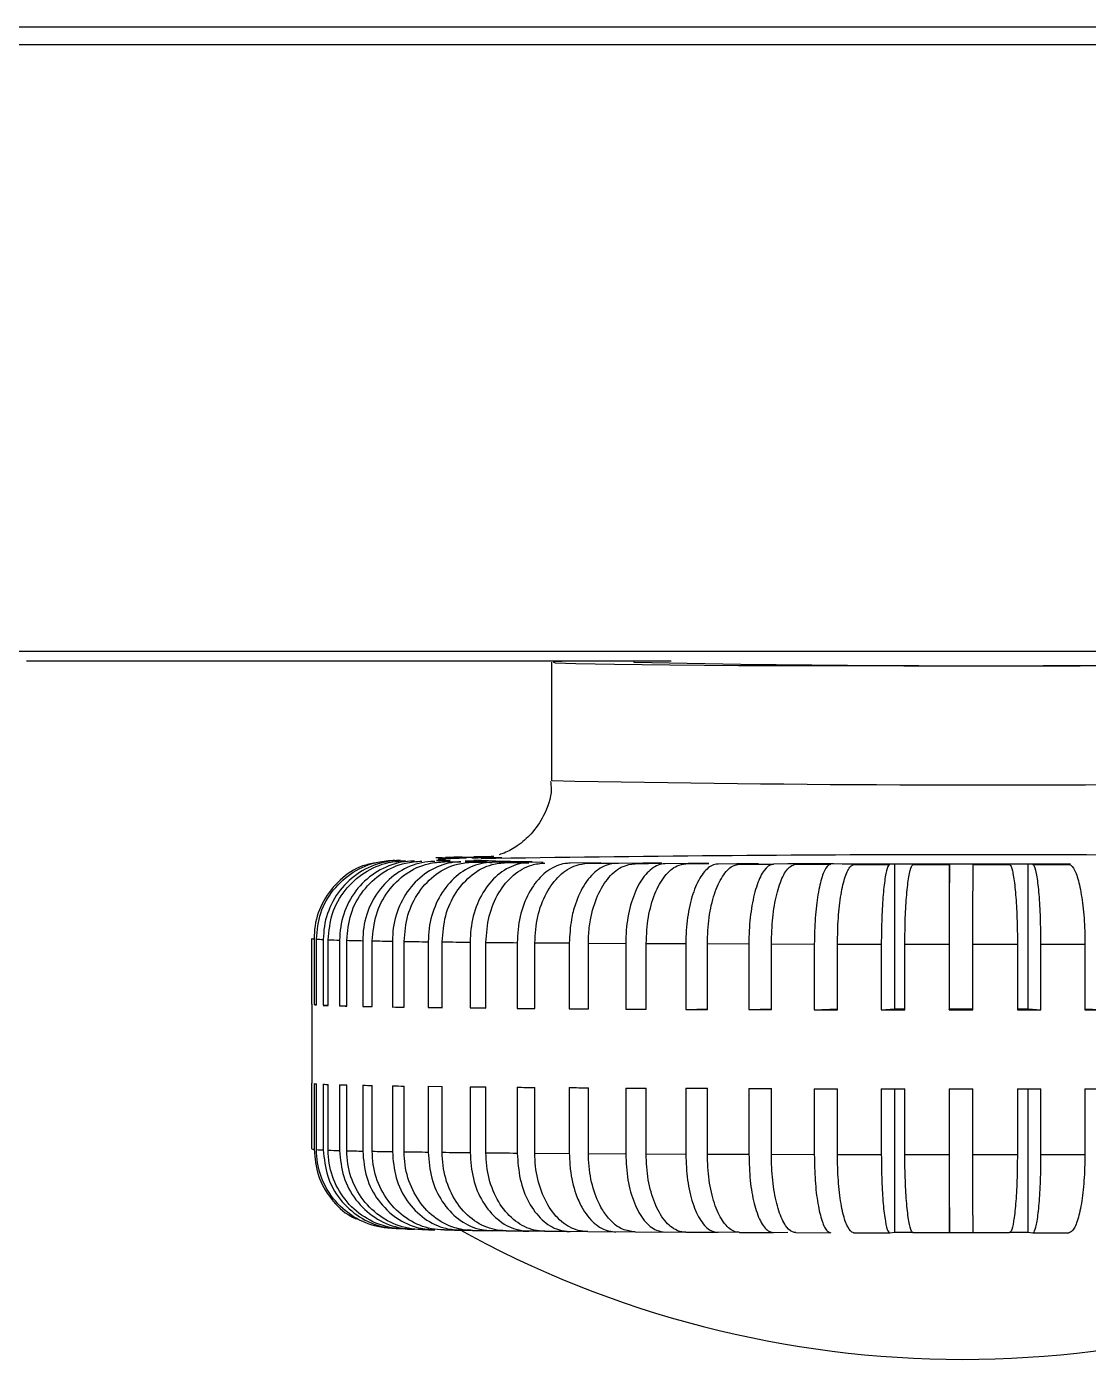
# Model space of a CAD drawing. Extents: x 12.3 to 108.7, y 1.1 to 80.4.
# Drawn here: x 22.815 to 23.623, y 29.275 to 30.289 of the extents above; entities that cross this region are included whole.
import ezdxf

# ---------------------------------------------------------------- set-up
doc = ezdxf.new("R2010")
doc.units = 0
doc.header["$MEASUREMENT"] = 0
doc.layers.add('OBJECT', color=7, linetype='CONTINUOUS')

msp = doc.modelspace()

# ---------------------------------------------------------------- linework, layer by layer
at = {"layer": 'OBJECT'}
for p, q in [((21.3903, 30.2886), (26.5023, 30.2886)), ((26.5113, 30.2747), (21.3998, 30.2747)), ((27.5475, 29.8135), (21.8341, 29.8135)), ((23.3054, 29.8063), (22.8153, 29.8063)), ((23.2146, 29.8053), (23.2146, 29.7153)), ((23.2771, 29.8063), (23.2771, 29.8053)), ((23.1265, 29.6568), (23.1316, 29.6568)), ((23.1338, 29.6547), (23.1269, 29.6547)), ((23.1269, 29.6545), (23.1375, 29.6545)), ((23.1301, 29.6549), (23.1283, 29.655)), ((23.1284, 29.6556), (23.1304, 29.6558)), ((23.1285, 29.656), (23.1341, 29.656)), ((23.1379, 29.6561), (23.1291, 29.6562)), ((23.13, 29.6564), (23.1442, 29.6563)), ((23.1498, 29.6565), (23.1306, 29.6565)), ((23.1338, 29.6545), (23.1338, 29.6547)), ((23.1657, 29.6568), (23.1339, 29.6569)), ((23.1341, 29.656), (23.1379, 29.6561)), ((23.1464, 29.6572), (23.1766, 29.657)), ((23.1577, 29.654), (23.1487, 29.654)), ((23.1487, 29.6538), (23.165, 29.6538)), ((23.154, 29.6567), (23.1584, 29.6567)), ((23.1584, 29.6567), (23.1657, 29.6568)), ((23.1977, 29.6533), (23.1694, 29.6532)), ((23.1745, 29.6535), (23.1847, 29.6535)), ((23.1847, 29.6535), (23.1758, 29.6537)), ((23.1758, 29.6535), (23.1758, 29.6537)), ((23.2082, 29.6532), (23.1977, 29.6533)), ((23.2521, 29.6528), (23.2287, 29.6526)), ((23.242, 29.6525), (23.2655, 29.6527)), ((23.2521, 29.6526), (23.2521, 29.6528)), ((23.284, 29.6526), (23.2634, 29.6523)), ((23.278, 29.6522), (23.2985, 29.6525)), ((23.2985, 29.6525), (23.284, 29.6526)), ((23.284, 29.6523), (23.284, 29.6526)), ((23.3185, 29.6523), (23.301, 29.6521)), ((23.3166, 29.652), (23.3341, 29.6523)), ((23.3341, 29.6523), (23.3185, 29.6523)), ((23.3185, 29.652), (23.3185, 29.6523)), ((23.3554, 29.6522), (23.3411, 29.6519)), ((23.3718, 29.6521), (23.3554, 29.6522)), ((23.3575, 29.6518), (23.3718, 29.6521)), ((23.3575, 29.6518), (23.3832, 29.6517)), ((23.3941, 29.652), (23.3832, 29.6517)), ((23.4112, 29.652), (23.3941, 29.652)), ((23.4003, 29.6517), (23.4112, 29.652)), ((23.4003, 29.6517), (23.4269, 29.6516)), ((23.4519, 29.6519), (23.4429, 29.6519)), ((23.4445, 29.6516), (23.4519, 29.6519)), ((23.4445, 29.6516), (23.4717, 29.6516)), ((23.4755, 29.6519), (23.4717, 29.6516)), ((23.4934, 29.6518), (23.4755, 29.6519)), ((23.4755, 29.5419), (23.4755, 29.6519)), ((23.4896, 29.6515), (23.4934, 29.6518)), ((23.5172, 29.6518), (23.5171, 29.6515)), ((23.5352, 29.6518), (23.5172, 29.6518)), ((23.5172, 29.5418), (23.5172, 29.6518)), ((23.5351, 29.6515), (23.5352, 29.6518)), ((23.577, 29.6519), (23.5591, 29.6518)), ((23.5591, 29.6518), (23.5626, 29.6515)), ((23.5806, 29.6516), (23.577, 29.6519)), ((23.577, 29.5419), (23.577, 29.6519)), ((23.5806, 29.6516), (23.6078, 29.6516)), ((23.6081, 29.6519), (23.6006, 29.6519)), ((23.6006, 29.6519), (23.6078, 29.6516)), ((23.0322, 29.5453), (23.0322, 29.5953)), ((23.0339, 29.595), (23.0339, 29.545)), ((23.0357, 29.5448), (23.0357, 29.5948)), ((23.0409, 29.5945), (23.0409, 29.5445)), ((23.0446, 29.5444), (23.0446, 29.5944)), ((23.0533, 29.5941), (23.0533, 29.5441)), ((23.0588, 29.5439), (23.0588, 29.5939)), ((23.0709, 29.5937), (23.0709, 29.5437)), ((23.0782, 29.5435), (23.0782, 29.5935)), ((23.0935, 29.5932), (23.0935, 29.5432)), ((23.1024, 29.5431), (23.1024, 29.5931)), ((23.1208, 29.5929), (23.1208, 29.5429)), ((23.1313, 29.5427), (23.1313, 29.5927)), ((23.1526, 29.5925), (23.1526, 29.5425)), ((23.1646, 29.5424), (23.1646, 29.5924)), ((23.1884, 29.5922), (23.1884, 29.5422)), ((23.2018, 29.5421), (23.2018, 29.5921)), ((23.2018, 29.5921), (23.228, 29.5919)), ((23.228, 29.5919), (23.228, 29.5419)), ((23.2426, 29.5418), (23.2426, 29.5918)), ((23.2426, 29.5918), (23.2709, 29.5916)), ((23.2709, 29.5916), (23.2709, 29.5416)), ((23.2865, 29.5416), (23.2865, 29.5916)), ((23.2865, 29.5916), (23.3166, 29.5914)), ((23.3166, 29.5914), (23.3166, 29.5414)), ((23.333, 29.5414), (23.333, 29.5914)), ((23.333, 29.5914), (23.3646, 29.5912)), ((23.3646, 29.5912), (23.3646, 29.5412)), ((23.3817, 29.5412), (23.3817, 29.5912)), ((23.3817, 29.5912), (23.4143, 29.5911)), ((23.4143, 29.5911), (23.4143, 29.5411)), ((23.4319, 29.5411), (23.4319, 29.5911)), ((23.4319, 29.5911), (23.4653, 29.591)), ((23.4653, 29.591), (23.4653, 29.541)), ((23.4832, 29.541), (23.4832, 29.591)), ((23.4832, 29.591), (23.517, 29.591)), ((23.517, 29.591), (23.517, 29.541)), ((23.535, 29.541), (23.535, 29.591)), ((23.535, 29.591), (23.5688, 29.591)), ((23.5688, 29.591), (23.5688, 29.541)), ((23.5867, 29.591), (23.6201, 29.5911)), ((23.5867, 29.541), (23.5867, 29.591)), ((23.6201, 29.5911), (23.6201, 29.5411)), ((23.0321, 29.5453), (23.0321, 29.4853)), ((23.0339, 29.545), (23.0357, 29.545)), ((23.0409, 29.5445), (23.0446, 29.5445)), ((23.0533, 29.5441), (23.0588, 29.5441)), ((23.0709, 29.5437), (23.0782, 29.5437)), ((23.0935, 29.5432), (23.1024, 29.5433)), ((23.1208, 29.5429), (23.1313, 29.5427)), ((23.1208, 29.5429), (23.1313, 29.5429)), ((23.1526, 29.5425), (23.1646, 29.5426)), ((23.1526, 29.5425), (23.1646, 29.5424)), ((23.1884, 29.5422), (23.2018, 29.5423)), ((23.228, 29.5419), (23.2426, 29.5421)), ((23.2709, 29.5416), (23.2865, 29.5419)), ((23.3166, 29.5414), (23.333, 29.5417)), ((23.3646, 29.5412), (23.3817, 29.5417)), ((23.4143, 29.5411), (23.4319, 29.5418)), ((23.4653, 29.541), (23.4755, 29.5419)), ((23.4755, 29.5419), (23.4832, 29.5419)), ((23.517, 29.541), (23.5172, 29.5418)), ((23.5172, 29.5418), (23.535, 29.5418)), ((23.5688, 29.5419), (23.577, 29.5419)), ((23.577, 29.5419), (23.5867, 29.541)), ((23.6201, 29.5419), (23.6377, 29.5411)), ((23.0322, 29.4353), (23.0322, 29.4853)), ((23.0339, 29.485), (23.0339, 29.435)), ((23.0357, 29.4348), (23.0357, 29.4848)), ((23.0409, 29.4845), (23.0409, 29.4345)), ((23.0446, 29.4344), (23.0446, 29.4844)), ((23.0533, 29.4841), (23.0533, 29.4341)), ((23.0588, 29.4339), (23.0588, 29.4839)), ((23.0709, 29.4837), (23.0709, 29.4337)), ((23.0782, 29.4335), (23.0782, 29.4835)), ((23.0935, 29.4832), (23.0935, 29.4333)), ((23.1024, 29.4331), (23.1024, 29.4831)), ((23.1208, 29.4829), (23.1313, 29.4827)), ((23.1208, 29.4829), (23.1208, 29.4329)), ((23.1313, 29.4327), (23.1313, 29.4827)), ((23.1526, 29.4825), (23.1646, 29.4824)), ((23.1526, 29.4825), (23.1526, 29.4325)), ((23.1646, 29.4324), (23.1646, 29.4824)), ((23.1884, 29.4822), (23.1884, 29.4322)), ((23.2018, 29.4321), (23.2018, 29.4821)), ((23.228, 29.4819), (23.228, 29.4319)), ((23.2426, 29.4318), (23.2426, 29.4818)), ((23.2709, 29.4816), (23.2709, 29.4316)), ((23.2865, 29.4316), (23.2865, 29.4816)), ((23.3166, 29.4814), (23.3166, 29.4314)), ((23.333, 29.4314), (23.333, 29.4814)), ((23.3646, 29.4813), (23.3646, 29.4313)), ((23.3817, 29.4312), (23.3817, 29.4812)), ((23.4143, 29.4811), (23.4143, 29.4311)), ((23.4319, 29.4311), (23.4319, 29.4811)), ((23.4653, 29.481), (23.4653, 29.431)), ((23.4755, 29.3719), (23.4755, 29.481)), ((23.4832, 29.431), (23.4832, 29.481)), ((23.517, 29.481), (23.517, 29.431)), ((23.5172, 29.3718), (23.5172, 29.481)), ((23.535, 29.431), (23.535, 29.481)), ((23.5688, 29.481), (23.5688, 29.431)), ((23.577, 29.3719), (23.577, 29.481)), ((23.5867, 29.431), (23.5867, 29.481)), ((23.6201, 29.4811), (23.6201, 29.4311)), ((23.2018, 29.4321), (23.228, 29.4319)), ((23.2426, 29.4318), (23.2709, 29.4316)), ((23.2865, 29.4316), (23.3166, 29.4314)), ((23.333, 29.4314), (23.3646, 29.4313)), ((23.3817, 29.4312), (23.4143, 29.4311)), ((23.4319, 29.4311), (23.4653, 29.431)), ((23.4832, 29.431), (23.517, 29.431)), ((23.535, 29.431), (23.5688, 29.431)), ((23.5867, 29.431), (23.6201, 29.4311)), ((23.1455, 29.3735), (23.1531, 29.3736)), ((23.1694, 29.3732), (23.1787, 29.3732)), ((23.1972, 29.3729), (23.2081, 29.3729)), ((23.2287, 29.3726), (23.241, 29.3727)), ((23.242, 29.3725), (23.2634, 29.3723)), ((23.2634, 29.3723), (23.2768, 29.3725)), ((23.278, 29.3722), (23.301, 29.3721)), ((23.301, 29.3721), (23.3158, 29.3723)), ((23.3166, 29.372), (23.3411, 29.3719)), ((23.3411, 29.3719), (23.3554, 29.3722)), ((23.3575, 29.3718), (23.3832, 29.3718)), ((23.3832, 29.3718), (23.3941, 29.372)), ((23.4003, 29.3717), (23.4269, 29.3716)), ((23.4445, 29.3716), (23.4717, 29.3716)), ((23.4717, 29.3716), (23.4755, 29.3719)), ((23.4755, 29.3719), (23.4895, 29.3719)), ((23.5171, 29.3715), (23.5172, 29.3718)), ((23.5172, 29.3718), (23.5352, 29.3718)), ((23.563, 29.3719), (23.577, 29.3719)), ((23.577, 29.3719), (23.5806, 29.3716)), ((23.5806, 29.3716), (23.6078, 29.3716))]:
    msp.add_line(p, q, dxfattribs=at)
at = {"layer": 'OBJECT', "flags": 128}
for points in [[(23.2364, 29.8063), (23.2291, 29.8061), (23.2158, 29.8056), (23.2172, 29.805), (23.233, 29.8044), (23.2625, 29.8039), (23.3044, 29.8034), (23.3568, 29.803), (23.4171, 29.8028), (23.4825, 29.8026), (23.5501, 29.8026), (23.6165, 29.8027), (23.6788, 29.8029), (23.734, 29.8033), (23.7795, 29.8037)], [(23.4896, 29.6515), (23.4931, 29.6515), (23.4965, 29.6515), (23.4999, 29.6515), (23.5034, 29.6515), (23.5068, 29.6515), (23.5102, 29.6515), (23.5137, 29.6515), (23.5171, 29.6515)], [(23.5351, 29.6515), (23.5386, 29.6515), (23.542, 29.6515), (23.5455, 29.6515), (23.5489, 29.6515), (23.5523, 29.6515), (23.5558, 29.6515), (23.5592, 29.6515), (23.5626, 29.6515)], [(23.1884, 29.5422), (23.1901, 29.5422), (23.1917, 29.5422), (23.1934, 29.5421), (23.1951, 29.5421), (23.1967, 29.5421), (23.1984, 29.5421), (23.2001, 29.5421), (23.2018, 29.5421)], [(23.228, 29.5419), (23.2298, 29.5419), (23.2316, 29.5419), (23.2334, 29.5419), (23.2353, 29.5418), (23.2371, 29.5418), (23.2389, 29.5418), (23.2407, 29.5418), (23.2426, 29.5418)], [(23.2709, 29.5416), (23.2728, 29.5416), (23.2748, 29.5416), (23.2767, 29.5416), (23.2786, 29.5416), (23.2806, 29.5416), (23.2825, 29.5416), (23.2845, 29.5416), (23.2865, 29.5416)], [(23.3166, 29.5414), (23.3186, 29.5414), (23.3207, 29.5414), (23.3227, 29.5414), (23.3248, 29.5414), (23.3268, 29.5414), (23.3289, 29.5414), (23.3309, 29.5414), (23.333, 29.5414)], [(23.3646, 29.5412), (23.3667, 29.5412), (23.3688, 29.5412), (23.371, 29.5412), (23.3731, 29.5412), (23.3752, 29.5412), (23.3774, 29.5412), (23.3795, 29.5412), (23.3817, 29.5412)], [(23.4143, 29.5411), (23.4165, 29.5411), (23.4187, 29.5411), (23.4209, 29.5411), (23.4231, 29.5411), (23.4253, 29.5411), (23.4275, 29.5411), (23.4297, 29.5411), (23.4319, 29.5411)], [(23.4653, 29.541), (23.4676, 29.541), (23.4698, 29.541), (23.472, 29.541), (23.4743, 29.541), (23.4765, 29.541), (23.4787, 29.541), (23.481, 29.541), (23.4832, 29.541)], [(23.517, 29.541), (23.5192, 29.541), (23.5215, 29.541), (23.5237, 29.541), (23.526, 29.541), (23.5282, 29.541), (23.5305, 29.541), (23.5327, 29.541), (23.535, 29.541)], [(23.5688, 29.541), (23.571, 29.541), (23.5733, 29.541), (23.5755, 29.541), (23.5777, 29.541), (23.58, 29.541), (23.5822, 29.541), (23.5845, 29.541), (23.5867, 29.541)], [(23.6201, 29.5411), (23.6223, 29.5411), (23.6245, 29.5411), (23.6267, 29.5411), (23.6289, 29.5411), (23.6311, 29.5411), (23.6333, 29.5411), (23.6355, 29.5411), (23.6377, 29.5411)], [(23.1884, 29.4822), (23.1901, 29.4822), (23.1917, 29.4822), (23.1934, 29.4821), (23.1951, 29.4821), (23.1967, 29.4821), (23.1984, 29.4821), (23.2001, 29.4821), (23.2018, 29.4821)], [(23.228, 29.4819), (23.2298, 29.4819), (23.2316, 29.4819), (23.2334, 29.4819), (23.2353, 29.4818), (23.2371, 29.4818), (23.2389, 29.4818), (23.2407, 29.4818), (23.2426, 29.4818)], [(23.2709, 29.4816), (23.2728, 29.4816), (23.2748, 29.4816), (23.2767, 29.4816), (23.2786, 29.4816), (23.2806, 29.4816), (23.2825, 29.4816), (23.2845, 29.4816), (23.2865, 29.4816)], [(23.3166, 29.4814), (23.3186, 29.4814), (23.3207, 29.4814), (23.3227, 29.4814), (23.3248, 29.4814), (23.3268, 29.4814), (23.3289, 29.4814), (23.3309, 29.4814), (23.333, 29.4814)], [(23.3646, 29.4813), (23.3667, 29.4812), (23.3688, 29.4812), (23.371, 29.4812), (23.3731, 29.4812), (23.3752, 29.4812), (23.3774, 29.4812), (23.3795, 29.4812), (23.3817, 29.4812)], [(23.4143, 29.4811), (23.4165, 29.4811), (23.4187, 29.4811), (23.4209, 29.4811), (23.4231, 29.4811), (23.4253, 29.4811), (23.4275, 29.4811), (23.4297, 29.4811), (23.4319, 29.4811)], [(23.4653, 29.481), (23.4676, 29.481), (23.4698, 29.481), (23.472, 29.481), (23.4743, 29.481), (23.4765, 29.481), (23.4787, 29.481), (23.481, 29.481), (23.4832, 29.481)], [(23.517, 29.481), (23.5192, 29.481), (23.5215, 29.481), (23.5237, 29.481), (23.526, 29.481), (23.5282, 29.481), (23.5305, 29.481), (23.5327, 29.481), (23.535, 29.481)], [(23.5688, 29.481), (23.571, 29.481), (23.5733, 29.481), (23.5755, 29.481), (23.5777, 29.481), (23.58, 29.481), (23.5822, 29.481), (23.5845, 29.481), (23.5867, 29.481)], [(23.6201, 29.4811), (23.6223, 29.4811), (23.6245, 29.4811), (23.6267, 29.4811), (23.6289, 29.4811), (23.6311, 29.4811), (23.6333, 29.4811), (23.6355, 29.4811), (23.6377, 29.4811)], [(23.5171, 29.3715), (23.5137, 29.3715), (23.5102, 29.3715), (23.5068, 29.3715), (23.5034, 29.3715), (23.4999, 29.3715), (23.4965, 29.3715), (23.4931, 29.3716), (23.4896, 29.3716)], [(23.5626, 29.3716), (23.5592, 29.3715), (23.5558, 29.3715), (23.5523, 29.3715), (23.5489, 29.3715), (23.5455, 29.3715), (23.542, 29.3715), (23.5386, 29.3715), (23.5351, 29.3715)]]:
    msp.add_lwpolyline(points, dxfattribs=at)
at = {"layer": 'OBJECT'}
for centre, radius, start, end in [((23.538, 42.7205), 12.9178, 268.84291, 270.76439), ((23.5448, 46.4711), 16.759, 268.87111, 270.80252), ((23.216, 34.1105), 4.4575, 268.9334, 269.0934), ((23.2183, 25.0664), 4.5913, 90.8969, 91.0537), ((23.2767, 38.1537), 8.5012, 269.1763, 269.27708), ((23.2748, 21.2926), 8.3656, 90.71421, 90.81733), ((23.1996, 30.3888), 0.735, 266.5625, 270.0191), ((23.5344, 7.1131), 22.5459, 89.12275, 90.94901), ((23.3291, 42.6332), 12.981, 269.34164, 269.41795), ((23.5274, 70.9743), 41.3222, 269.81713, 270.11332), ((23.0342, 29.6018), 0.00681, 252.8759, 267.39), ((23.0499, 29.8016), 0.2072, 266.0789, 267.5236), ((23.08, 30.5385), 0.9448, 267.8538, 268.3807), ((23.1242, 32.1868), 2.5937, 268.5563, 268.8226), ((23.1762, 34.8444), 5.2518, 268.9307, 269.0976), ((23.2345, 38.6952), 9.1031, 269.1688, 269.28437), ((23.2957, 43.7825), 14.1907, 269.33652, 269.42224), ((23.3436, 48.6584), 19.0669, 269.46207, 269.5338), ((23.0322, 29.5453), 0.0000921, 191.9584, 252.8191), ((23.0399, 29.6048), 0.0601, 264.2667, 266.0278), ((23.0621, 30.0102), 0.4662, 267.3955, 267.851), ((23.1003, 31.1761), 1.6327, 268.3518, 268.5457), ((23.1513, 33.4349), 3.892, 268.816, 268.9232), ((23.2011, 36.3209), 6.7785, 269.09046, 269.16625), ((23.0322, 29.4854), 0.0000921, 191.9584, 252.8191), ((23.0399, 29.5448), 0.0601, 264.2667, 266.0278), ((23.0621, 29.9502), 0.4662, 267.3955, 267.851), ((23.1003, 31.1161), 1.6327, 268.3518, 268.5457), ((23.1513, 33.3749), 3.892, 268.816, 268.9232), ((23.2011, 36.2609), 6.7785, 269.09046, 269.16625), ((23.0342, 29.4418), 0.00681, 252.8759, 267.39), ((23.0498, 29.6401), 0.2058, 266.0737, 267.5288), ((23.08, 30.3785), 0.9448, 267.8538, 268.3807), ((23.1242, 32.0268), 2.5937, 268.5563, 268.8226), ((23.1776, 34.7597), 5.3271, 268.9308, 269.0953), ((23.2345, 38.5353), 9.1031, 269.1688, 269.28437), ((23.2957, 43.6225), 14.1907, 269.33652, 269.42224), ((23.3521, 49.4438), 20.0123, 269.46306, 269.5314), ((23.1346, 30.2192), 0.8453, 267.8783, 268.3578), ((23.1733, 31.6636), 2.2903, 268.5657, 268.8113), ((23.216, 33.8305), 4.4575, 268.9334, 269.0934), ((23.5271, 30.0664), 0.7911, 240.8834, 299.1166), ((23.2724, 37.5575), 8.185, 269.17435, 269.27903), ((23.3231, 41.8002), 12.428, 269.33994, 269.41965), ((23.3797, 47.7066), 18.3346, 269.46723, 269.52797)]:
    msp.add_arc(centre, radius, start, end, dxfattribs=at)
for points, knots in [([(23.2138, 29.7148), (23.214, 29.7128), (23.215, 29.7039), (23.2096, 29.6896), (23.2001, 29.6751), (23.1894, 29.6659), (23.1804, 29.6609), (23.176, 29.6594), (23.1747, 29.659)], [0, 0, 0, 0, 0.081153, 0.364317, 0.590616, 0.781239, 0.940605, 1, 1, 1, 1]), ([(23.0807, 29.6527), (23.0773, 29.6521), (23.0674, 29.6504), (23.0531, 29.6404), (23.0403, 29.6246), (23.0345, 29.6084), (23.034, 29.5983), (23.0339, 29.595)], [0, 0, 0, 0, 0.126412, 0.376242, 0.62603, 0.875773, 1, 1, 1, 1]), ([(23.0357, 29.5948), (23.0364, 29.6016), (23.0377, 29.615), (23.048, 29.633), (23.0631, 29.6466), (23.0799, 29.6538), (23.091, 29.6546), (23.0954, 29.6549)], [0, 0, 0, 0, 0.214562, 0.429207, 0.643866, 0.858562, 1, 1, 1, 1]), ([(23.0996, 29.6546), (23.0986, 29.6546), (23.091, 29.6545), (23.0768, 29.6511), (23.0598, 29.6402), (23.0473, 29.6241), (23.0416, 29.6079), (23.0411, 29.5979), (23.0409, 29.5945)], [0, 0, 0, 0, 0.034454, 0.249187, 0.463905, 0.678588, 0.89323, 1, 1, 1, 1]), ([(23.0446, 29.5944), (23.0453, 29.6011), (23.0466, 29.6146), (23.0567, 29.6326), (23.0716, 29.6462), (23.0881, 29.6534), (23.099, 29.6542), (23.1034, 29.6545)], [0, 0, 0, 0, 0.2145614, 0.4292061, 0.6438686, 0.8585617, 1, 1, 1, 1]), ([(23.1104, 29.6542), (23.1094, 29.6542), (23.102, 29.6541), (23.0882, 29.6507), (23.0716, 29.6397), (23.0595, 29.6237), (23.054, 29.6075), (23.0535, 29.5974), (23.0533, 29.5941)], [0, 0, 0, 0, 0.034466, 0.249199, 0.463917, 0.6786, 0.893242, 1, 1, 1, 1]), ([(23.0588, 29.5939), (23.0595, 29.6007), (23.0607, 29.6142), (23.0706, 29.6322), (23.0851, 29.6458), (23.1011, 29.653), (23.1117, 29.6538), (23.1159, 29.6541)], [0, 0, 0, 0, 0.214563, 0.429209, 0.643868, 0.858562, 1, 1, 1, 1]), ([(23.1258, 29.6539), (23.1248, 29.6538), (23.1176, 29.6537), (23.1044, 29.6503), (23.0885, 29.6393), (23.0769, 29.6232), (23.0715, 29.6071), (23.071, 29.597), (23.0709, 29.5937)], [0, 0, 0, 0, 0.034475, 0.249207, 0.463924, 0.678607, 0.89325, 1, 1, 1, 1]), ([(23.0782, 29.5935), (23.0788, 29.6003), (23.08, 29.6137), (23.0894, 29.6318), (23.1034, 29.6454), (23.1188, 29.6526), (23.129, 29.6534), (23.133, 29.6537)], [0, 0, 0, 0, 0.214564, 0.429209, 0.643868, 0.858562, 1, 1, 1, 1]), ([(23.1455, 29.6535), (23.1446, 29.6535), (23.1378, 29.6533), (23.1253, 29.6499), (23.1102, 29.6389), (23.0991, 29.6228), (23.094, 29.6067), (23.0936, 29.5966), (23.0935, 29.5932)], [0, 0, 0, 0, 0.034481, 0.249214, 0.46393, 0.678615, 0.89326, 1, 1, 1, 1]), ([(23.1024, 29.5931), (23.103, 29.5999), (23.1041, 29.6133), (23.1131, 29.6314), (23.1263, 29.645), (23.1409, 29.6523), (23.1506, 29.6531), (23.1545, 29.6534)], [0, 0, 0, 0, 0.214563, 0.429208, 0.643868, 0.858563, 1, 1, 1, 1]), ([(23.1694, 29.6532), (23.1685, 29.6531), (23.1622, 29.653), (23.1505, 29.6495), (23.1364, 29.6386), (23.1261, 29.6225), (23.1213, 29.6063), (23.1209, 29.5962), (23.1208, 29.5929)], [0, 0, 0, 0, 0.034485, 0.249218, 0.463935, 0.678618, 0.89326, 1, 1, 1, 1]), ([(23.1313, 29.5927), (23.1319, 29.5995), (23.1329, 29.613), (23.1413, 29.631), (23.1537, 29.6446), (23.1673, 29.6519), (23.1764, 29.6527), (23.18, 29.653)], [0, 0, 0, 0, 0.214563, 0.429207, 0.643869, 0.858563, 1, 1, 1, 1]), ([(23.1972, 29.6529), (23.1964, 29.6528), (23.1906, 29.6526), (23.1799, 29.6492), (23.1669, 29.6382), (23.1574, 29.6221), (23.1531, 29.6059), (23.1527, 29.5958), (23.1526, 29.5925)], [0, 0, 0, 0, 0.034488, 0.24922, 0.463937, 0.67862, 0.893264, 1, 1, 1, 1]), ([(23.1646, 29.5924), (23.1651, 29.5991), (23.1661, 29.6126), (23.1738, 29.6307), (23.1851, 29.6443), (23.1977, 29.6516), (23.206, 29.6524), (23.2093, 29.6527)], [0, 0, 0, 0, 0.214563, 0.429208, 0.643868, 0.858562, 1, 1, 1, 1]), ([(23.2287, 29.6526), (23.228, 29.6525), (23.2227, 29.6524), (23.213, 29.6489), (23.2014, 29.6379), (23.1928, 29.6218), (23.1889, 29.6056), (23.1886, 29.5955), (23.1884, 29.5922)], [0, 0, 0, 0, 0.03449, 0.249224, 0.46394, 0.678623, 0.893266, 1, 1, 1, 1]), ([(23.2018, 29.5921), (23.2022, 29.5988), (23.2031, 29.6123), (23.2101, 29.6304), (23.2203, 29.644), (23.2316, 29.6513), (23.2391, 29.6521), (23.242, 29.6525)], [0, 0, 0, 0, 0.214564, 0.42921, 0.643869, 0.858562, 1, 1, 1, 1]), ([(23.2634, 29.6523), (23.2629, 29.6523), (23.2584, 29.6521), (23.2499, 29.6488), (23.2396, 29.638), (23.233, 29.6239), (23.2289, 29.6082), (23.2283, 29.5979), (23.228, 29.5919)], [0, 0, 0, 0, 0.029555, 0.244252, 0.458933, 0.673579, 0.807922, 1, 1, 1, 1]), ([(23.2426, 29.5918), (23.2426, 29.5936), (23.2427, 29.5996), (23.2442, 29.6122), (23.249, 29.6284), (23.2578, 29.6426), (23.2679, 29.6508), (23.2749, 29.6518), (23.278, 29.6522)], [0, 0, 0, 0, 0.058265, 0.192489, 0.407027, 0.621568, 0.836131, 1, 1, 1, 1]), ([(23.301, 29.6521), (23.3005, 29.6521), (23.2966, 29.6519), (23.2893, 29.6484), (23.2806, 29.6374), (23.2742, 29.6212), (23.2712, 29.605), (23.271, 29.595), (23.2709, 29.5916)], [0, 0, 0, 0, 0.03449, 0.249222, 0.463939, 0.678622, 0.893264, 1, 1, 1, 1]), ([(23.2865, 29.5916), (23.2868, 29.5983), (23.2875, 29.6118), (23.2927, 29.6299), (23.3003, 29.6435), (23.3088, 29.6509), (23.3144, 29.6517), (23.3166, 29.652)], [0, 0, 0, 0, 0.214564, 0.429207, 0.643867, 0.858562, 1, 1, 1, 1]), ([(23.3411, 29.6519), (23.3407, 29.6519), (23.3375, 29.6517), (23.3316, 29.6482), (23.3245, 29.6372), (23.3192, 29.621), (23.3169, 29.6048), (23.3166, 29.5948), (23.3166, 29.5914)], [0, 0, 0, 0, 0.034488, 0.249221, 0.463939, 0.67862, 0.893264, 1, 1, 1, 1]), ([(23.333, 29.5914), (23.3333, 29.5981), (23.3338, 29.6116), (23.338, 29.6297), (23.3443, 29.6433), (23.3512, 29.6507), (23.3557, 29.6515), (23.3575, 29.6518)], [0, 0, 0, 0, 0.214564, 0.429208, 0.643869, 0.858562, 1, 1, 1, 1]), ([(23.3832, 29.6517), (23.3829, 29.6517), (23.3805, 29.6515), (23.376, 29.6481), (23.3706, 29.637), (23.3666, 29.6209), (23.3648, 29.6047), (23.3646, 29.5946), (23.3646, 29.5912)], [0, 0, 0, 0, 0.034485, 0.249218, 0.463934, 0.678618, 0.893261, 1, 1, 1, 1]), ([(23.3817, 29.5912), (23.3819, 29.5979), (23.3823, 29.6114), (23.3855, 29.6295), (23.3902, 29.6432), (23.3955, 29.6505), (23.399, 29.6514), (23.4003, 29.6517)], [0, 0, 0, 0, 0.214562, 0.429206, 0.643868, 0.858562, 1, 1, 1, 1]), ([(23.4269, 29.6516), (23.4267, 29.6516), (23.4251, 29.6514), (23.422, 29.6479), (23.4184, 29.6369), (23.4157, 29.6207), (23.4145, 29.6045), (23.4144, 29.5945), (23.4143, 29.5911)], [0, 0, 0, 0, 0.0344802, 0.2492137, 0.4639302, 0.6786146, 0.8932565, 1, 1, 1, 1]), ([(23.4319, 29.5911), (23.4321, 29.5978), (23.4323, 29.6113), (23.4345, 29.6294), (23.4377, 29.6431), (23.4413, 29.6504), (23.4436, 29.6513), (23.4445, 29.6516)], [0, 0, 0, 0, 0.214565, 0.429209, 0.643869, 0.858563, 1, 1, 1, 1]), ([(23.4717, 29.6516), (23.4716, 29.6515), (23.4708, 29.6513), (23.4692, 29.6479), (23.4674, 29.6368), (23.466, 29.6207), (23.4654, 29.6045), (23.4653, 29.5944), (23.4653, 29.591)], [0, 0, 0, 0, 0.0344744, 0.2492078, 0.4639243, 0.6786067, 0.8932515, 1, 1, 1, 1]), ([(23.4832, 29.591), (23.4833, 29.5978), (23.4834, 29.6113), (23.4845, 29.6293), (23.4862, 29.643), (23.488, 29.6504), (23.4892, 29.6512), (23.4896, 29.6515)], [0, 0, 0, 0, 0.214561, 0.429208, 0.643868, 0.858562, 1, 1, 1, 1]), ([(23.5171, 29.6515), (23.5171, 29.6515), (23.5171, 29.6513), (23.5171, 29.6478), (23.517, 29.6368), (23.517, 29.6206), (23.517, 29.6044), (23.517, 29.5944), (23.517, 29.591)], [0, 0, 0, 0, 0.034466, 0.249199, 0.463917, 0.6786, 0.893243, 1, 1, 1, 1]), ([(23.535, 29.591), (23.535, 29.5978), (23.535, 29.6113), (23.535, 29.6293), (23.5351, 29.643), (23.5351, 29.6504), (23.5351, 29.6512), (23.5351, 29.6515)], [0, 0, 0, 0, 0.214565, 0.42921, 0.643868, 0.858562, 1, 1, 1, 1]), ([(23.5626, 29.6515), (23.5628, 29.6515), (23.5636, 29.6513), (23.565, 29.6478), (23.5668, 29.6368), (23.5681, 29.6206), (23.5687, 29.6044), (23.5688, 29.5944), (23.5688, 29.591)], [0, 0, 0, 0, 0.0344543, 0.2491876, 0.4639035, 0.6785861, 0.8932326, 1, 1, 1, 1]), ([(23.5867, 29.591), (23.5866, 29.5978), (23.5865, 29.6113), (23.5854, 29.6294), (23.5839, 29.6431), (23.5821, 29.6504), (23.581, 29.6512), (23.5806, 29.6516)], [0, 0, 0, 0, 0.214563, 0.429208, 0.643867, 0.858562, 1, 1, 1, 1]), ([(23.6078, 29.6516), (23.608, 29.6516), (23.6096, 29.6514), (23.6126, 29.6479), (23.6161, 29.6369), (23.6188, 29.6207), (23.62, 29.6045), (23.6201, 29.5944), (23.6201, 29.5911)], [0, 0, 0, 0, 0.034455, 0.249187, 0.463905, 0.678588, 0.893231, 1, 1, 1, 1]), ([(23.0339, 29.435), (23.0345, 29.4282), (23.0358, 29.4147), (23.0462, 29.397), (23.0585, 29.3848), (23.068, 29.3814), (23.0712, 29.3803)], [0, 0, 0, 0, 0.285631, 0.571369, 0.857127, 1, 1, 1, 1]), ([(23.0954, 29.3749), (23.0943, 29.3749), (23.0866, 29.375), (23.0722, 29.3783), (23.0549, 29.3892), (23.0422, 29.4053), (23.0364, 29.4214), (23.0359, 29.4315), (23.0357, 29.4348)], [0, 0, 0, 0, 0.034454, 0.249188, 0.463905, 0.678586, 0.893232, 1, 1, 1, 1]), ([(23.0409, 29.4345), (23.0416, 29.4278), (23.0429, 29.4143), (23.053, 29.3963), (23.0679, 29.3828), (23.0844, 29.3756), (23.0953, 29.3749), (23.0996, 29.3746)], [0, 0, 0, 0, 0.214565, 0.429208, 0.643867, 0.858562, 1, 1, 1, 1]), ([(23.1034, 29.3745), (23.1023, 29.3745), (23.0947, 29.3746), (23.0805, 29.3779), (23.0635, 29.3888), (23.051, 29.4048), (23.0453, 29.421), (23.0448, 29.431), (23.0446, 29.4344)], [0, 0, 0, 0, 0.034454, 0.249188, 0.463904, 0.678586, 0.89323, 1, 1, 1, 1]), ([(23.0533, 29.4341), (23.0539, 29.4273), (23.0552, 29.4139), (23.065, 29.3959), (23.0795, 29.3824), (23.0956, 29.3752), (23.1062, 29.3745), (23.1104, 29.3742)], [0, 0, 0, 0, 0.214563, 0.429207, 0.643867, 0.858562, 1, 1, 1, 1]), ([(23.1159, 29.3741), (23.1149, 29.3741), (23.1075, 29.3742), (23.0937, 29.3775), (23.0772, 29.3884), (23.065, 29.4044), (23.0595, 29.4205), (23.059, 29.4306), (23.0588, 29.4339)], [0, 0, 0, 0, 0.034466, 0.249198, 0.463916, 0.678598, 0.893244, 1, 1, 1, 1]), ([(23.0709, 29.4337), (23.0715, 29.4269), (23.0727, 29.4134), (23.0822, 29.3955), (23.0961, 29.382), (23.1115, 29.3748), (23.1217, 29.3741), (23.1258, 29.3739)], [0, 0, 0, 0, 0.2145623, 0.4292077, 0.6438673, 0.858562, 1, 1, 1, 1]), ([(23.133, 29.3737), (23.1321, 29.3737), (23.1249, 29.3738), (23.1117, 29.3771), (23.0958, 29.388), (23.0841, 29.404), (23.0788, 29.4201), (23.0783, 29.4302), (23.0782, 29.4335)], [0, 0, 0, 0, 0.034475, 0.249206, 0.463924, 0.678606, 0.893252, 1, 1, 1, 1]), ([(23.0935, 29.4333), (23.094, 29.4265), (23.0952, 29.413), (23.1041, 29.3951), (23.1173, 29.3816), (23.132, 29.3745), (23.1417, 29.3738), (23.1455, 29.3735)], [0, 0, 0, 0, 0.2145608, 0.4292074, 0.6438671, 0.8585615, 1, 1, 1, 1]), ([(23.1545, 29.3734), (23.1535, 29.3734), (23.1468, 29.3735), (23.1342, 29.3768), (23.1191, 29.3876), (23.1081, 29.4036), (23.103, 29.4197), (23.1026, 29.4298), (23.1024, 29.4331)], [0, 0, 0, 0, 0.034479, 0.249212, 0.46393, 0.678613, 0.893257, 1, 1, 1, 1]), ([(23.1208, 29.4329), (23.1213, 29.4261), (23.1224, 29.4126), (23.1308, 29.3947), (23.1431, 29.3812), (23.1568, 29.3741), (23.1658, 29.3734), (23.1694, 29.3732)], [0, 0, 0, 0, 0.214563, 0.429207, 0.643868, 0.858563, 1, 1, 1, 1]), ([(23.18, 29.373), (23.1791, 29.3731), (23.1728, 29.3732), (23.161, 29.3764), (23.1469, 29.3872), (23.1366, 29.4032), (23.1319, 29.4193), (23.1315, 29.4294), (23.1313, 29.4327)], [0, 0, 0, 0, 0.034485, 0.249218, 0.463934, 0.678616, 0.89326, 1, 1, 1, 1]), ([(23.1526, 29.4325), (23.1531, 29.4258), (23.154, 29.4123), (23.1617, 29.3944), (23.1731, 29.3809), (23.1856, 29.3738), (23.1939, 29.3731), (23.1972, 29.3729)], [0, 0, 0, 0, 0.214561, 0.429208, 0.643867, 0.858562, 1, 1, 1, 1]), ([(23.2093, 29.3727), (23.2085, 29.3728), (23.2027, 29.3728), (23.1919, 29.3761), (23.1789, 29.3869), (23.1694, 29.4029), (23.1651, 29.419), (23.1647, 29.4291), (23.1646, 29.4324)], [0, 0, 0, 0, 0.034488, 0.249221, 0.463936, 0.678619, 0.893263, 1, 1, 1, 1]), ([(23.1884, 29.4322), (23.1889, 29.4254), (23.1898, 29.412), (23.1967, 29.3941), (23.2069, 29.3806), (23.2182, 29.3735), (23.2257, 29.3728), (23.2287, 29.3726)], [0, 0, 0, 0, 0.214562, 0.429207, 0.643866, 0.858562, 1, 1, 1, 1]), ([(23.242, 29.3725), (23.2413, 29.3725), (23.2361, 29.3726), (23.2264, 29.3758), (23.2147, 29.3866), (23.2062, 29.4026), (23.2022, 29.4187), (23.2019, 29.4287), (23.2018, 29.4321)], [0, 0, 0, 0, 0.03449, 0.249222, 0.46394, 0.678624, 0.893267, 1, 1, 1, 1]), ([(23.228, 29.4319), (23.2282, 29.4278), (23.2286, 29.4171), (23.232, 29.4028), (23.2382, 29.3887), (23.2467, 29.378), (23.256, 29.3728), (23.2617, 29.3724), (23.2634, 29.3723)], [0, 0, 0, 0, 0.129627, 0.344103, 0.478285, 0.692838, 0.907389, 1, 1, 1, 1]), ([(23.278, 29.3722), (23.2748, 29.3726), (23.2676, 29.3735), (23.2587, 29.3808), (23.2508, 29.3923), (23.245, 29.4072), (23.2427, 29.422), (23.2426, 29.4303), (23.2426, 29.4318)], [0, 0, 0, 0, 0.173128, 0.387776, 0.522161, 0.736712, 0.951261, 1, 1, 1, 1]), ([(23.2709, 29.4316), (23.2712, 29.4249), (23.2719, 29.4114), (23.2771, 29.3935), (23.2847, 29.3801), (23.2932, 29.373), (23.2988, 29.3724), (23.301, 29.3721)], [0, 0, 0, 0, 0.214563, 0.429208, 0.643868, 0.858563, 1, 1, 1, 1]), ([(23.3166, 29.372), (23.3161, 29.372), (23.3121, 29.3721), (23.3049, 29.3753), (23.2961, 29.3861), (23.2897, 29.402), (23.2868, 29.4182), (23.2866, 29.4282), (23.2865, 29.4316)], [0, 0, 0, 0, 0.0344897, 0.2492223, 0.463938, 0.6786202, 0.8932667, 1, 1, 1, 1]), ([(23.3166, 29.4314), (23.3168, 29.4247), (23.3174, 29.4112), (23.3216, 29.3933), (23.3278, 29.3799), (23.3347, 29.3728), (23.3393, 29.3722), (23.3411, 29.3719)], [0, 0, 0, 0, 0.214562, 0.429209, 0.643869, 0.858562, 1, 1, 1, 1]), ([(23.3575, 29.3718), (23.3571, 29.3719), (23.3539, 29.3719), (23.348, 29.3752), (23.3409, 29.3859), (23.3357, 29.4018), (23.3333, 29.418), (23.3331, 29.428), (23.333, 29.4314)], [0, 0, 0, 0, 0.034487, 0.24922, 0.463938, 0.67862, 0.893263, 1, 1, 1, 1]), ([(23.3646, 29.4313), (23.3648, 29.4245), (23.3652, 29.411), (23.3684, 29.3932), (23.3731, 29.3797), (23.3784, 29.3727), (23.3819, 29.372), (23.3832, 29.3718)], [0, 0, 0, 0, 0.214562, 0.429209, 0.643869, 0.858562, 1, 1, 1, 1]), ([(23.4003, 29.3717), (23.4, 29.3717), (23.3976, 29.3718), (23.3931, 29.375), (23.3877, 29.3857), (23.3837, 29.4017), (23.3819, 29.4178), (23.3817, 29.4279), (23.3817, 29.4312)], [0, 0, 0, 0, 0.034485, 0.249218, 0.463936, 0.678619, 0.893263, 1, 1, 1, 1]), ([(23.4143, 29.4311), (23.4145, 29.4244), (23.4147, 29.4109), (23.4169, 29.393), (23.4201, 29.3796), (23.4237, 29.3725), (23.426, 29.3719), (23.4269, 29.3716)], [0, 0, 0, 0, 0.214564, 0.429208, 0.643869, 0.858562, 1, 1, 1, 1]), ([(23.4445, 29.3716), (23.4443, 29.3716), (23.4427, 29.3717), (23.4396, 29.3749), (23.436, 29.3856), (23.4333, 29.4016), (23.4321, 29.4177), (23.432, 29.4278), (23.4319, 29.4311)], [0, 0, 0, 0, 0.03448, 0.249214, 0.463931, 0.678614, 0.893258, 1, 1, 1, 1]), ([(23.4653, 29.431), (23.4654, 29.4243), (23.4655, 29.4108), (23.4666, 29.393), (23.4683, 29.3795), (23.4701, 29.3725), (23.4713, 29.3718), (23.4717, 29.3716)], [0, 0, 0, 0, 0.214563, 0.429209, 0.643868, 0.858562, 1, 1, 1, 1]), ([(23.4896, 29.3716), (23.4895, 29.3716), (23.4887, 29.3716), (23.4871, 29.3748), (23.4853, 29.3856), (23.4839, 29.4015), (23.4833, 29.4176), (23.4832, 29.4277), (23.4832, 29.431)], [0, 0, 0, 0, 0.034474, 0.249208, 0.463925, 0.678608, 0.893253, 1, 1, 1, 1]), ([(23.517, 29.431), (23.517, 29.4243), (23.517, 29.4108), (23.517, 29.3929), (23.5171, 29.3795), (23.5171, 29.3724), (23.5171, 29.3718), (23.5171, 29.3715)], [0, 0, 0, 0, 0.214565, 0.429209, 0.643868, 0.858563, 1, 1, 1, 1]), ([(23.5351, 29.3715), (23.5351, 29.3715), (23.5351, 29.3716), (23.5351, 29.3748), (23.535, 29.3856), (23.535, 29.4015), (23.535, 29.4176), (23.535, 29.4277), (23.535, 29.431)], [0, 0, 0, 0, 0.034466, 0.249199, 0.463917, 0.6786, 0.893243, 1, 1, 1, 1]), ([(23.5688, 29.431), (23.5687, 29.4243), (23.5686, 29.4108), (23.5675, 29.3929), (23.566, 29.3795), (23.5642, 29.3724), (23.5631, 29.3718), (23.5626, 29.3716)], [0, 0, 0, 0, 0.214563, 0.429209, 0.643869, 0.858563, 1, 1, 1, 1]), ([(23.5806, 29.3716), (23.5807, 29.3716), (23.5815, 29.3716), (23.5829, 29.3749), (23.5847, 29.3856), (23.586, 29.4015), (23.5866, 29.4176), (23.5867, 29.4277), (23.5867, 29.431)], [0, 0, 0, 0, 0.0344545, 0.2491871, 0.4639034, 0.6785876, 0.8932311, 1, 1, 1, 1]), ([(23.6201, 29.4311), (23.62, 29.4244), (23.6197, 29.4109), (23.6176, 29.393), (23.6144, 29.3796), (23.611, 29.3725), (23.6087, 29.3719), (23.6078, 29.3716)], [0, 0, 0, 0, 0.214564, 0.429209, 0.643868, 0.858562, 1, 1, 1, 1])]:
    msp.add_open_spline(points, degree=3, knots=knots, dxfattribs=at)

doc.saveas('drawing.dxf')
